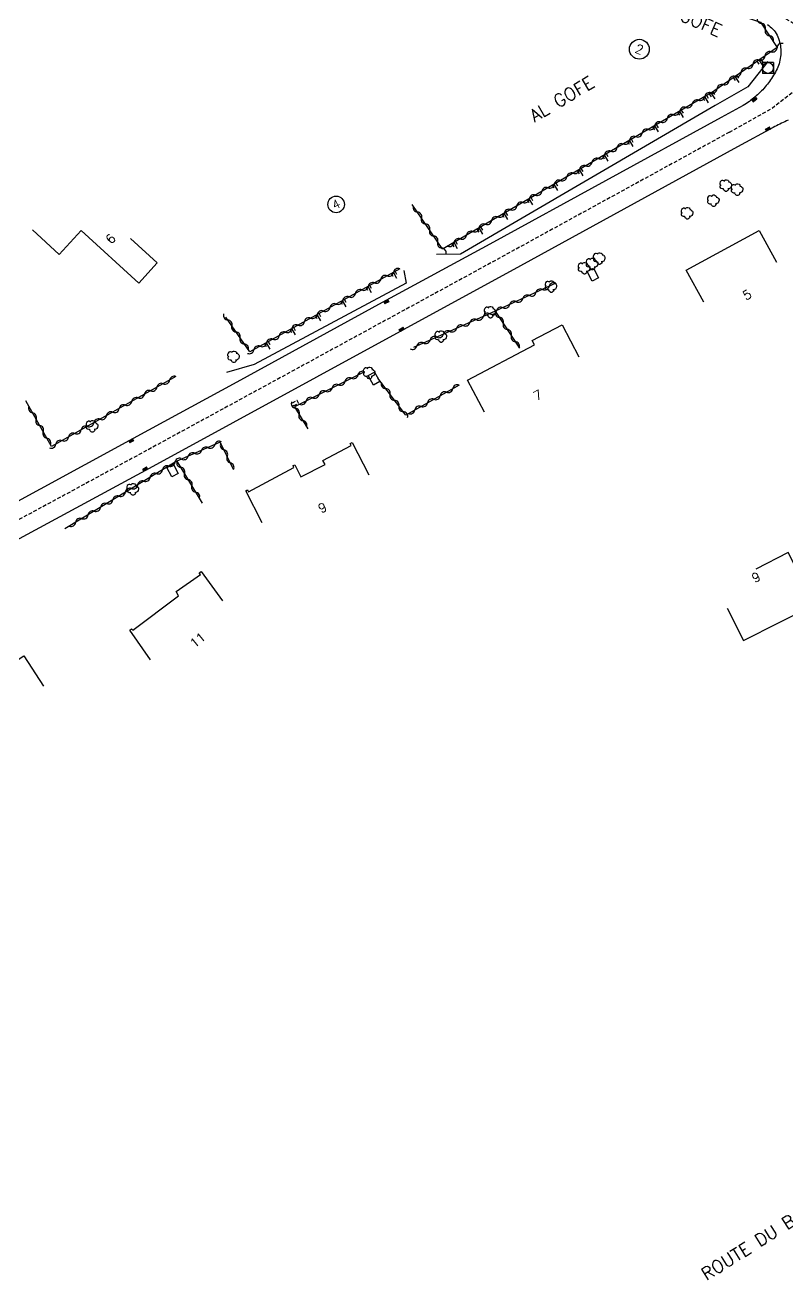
# Model space of a CAD drawing. Header units: millimetres. Extents: x 269999 to 271000, y 126004 to 126739.
# Drawn here: x 270119.3 to 270224.3, y 126313.4 to 126486.3 of the extents above; entities that cross this region are included whole.
import ezdxf
from ezdxf.enums import TextEntityAlignment as Align

# ---------------------------------------------------------------- set-up
doc = ezdxf.new("R2010")
doc.units = ezdxf.units.MM
doc.linetypes.add('DASHED', pattern=[0.75, 0.5, -0.25])
doc.layers.get('0').update_dxf_attribs({"linetype": 'CONTINUOUS'})
for name, color, linetype in [('W0001', 6, 'DASHED'), ('W0008', 7, 'CONTINUOUS'), ('W0100', 7, 'CONTINUOUS'), ('W0112', 1, 'DASHED'), ('W0211', 2, 'CONTINUOUS'), ('W0300', 7, 'CONTINUOUS'), ('W0310', 3, 'CONTINUOUS'), ('W0400', 7, 'CONTINUOUS'), ('W0420', 7, 'CONTINUOUS'), ('W0989', 7, 'CONTINUOUS'), ('W0991', 7, 'CONTINUOUS'), ('W1102', 7, 'CONTINUOUS'), ('W1471', 7, 'CONTINUOUS')]:
    doc.layers.add(name, color=color, linetype=linetype)
doc.styles.get("Standard").update_dxf_attribs({"font": 'romans.shx', "width": 0.85})

# ---------------------------------------------------------------- blocks, each defined once
blk = doc.blocks.new('T400')
for p, q in [((-0.15, 0.3), (0.15, 0.3)), ((-0.15, -0.25), (-0.15, 0.3)), ((-0.15, 0.15), (0.15, 0.15)), ((-0.15, 0), (0.15, 0)), ((0.15, 0.3), (0.15, -0.25)), ((-0.15, -0.15), (0.15, -0.15)), ((-0.15, -0.25), (-0.15, -0.3)), ((-0.15, -0.3), (0.15, -0.3)), ((0.15, -0.3), (0.15, -0.25))]:
    blk.add_line(p, q)
blk = doc.blocks.new('T420')
for p, q in [((0.75, 0.75), (-0.75, 0.75)), ((-0.75, 0.75), (-0.75, -0.75)), ((0.75, 0.75), (0.75, -0.75)), ((0.75, -0.75), (-0.75, -0.75))]:
    blk.add_line(p, q)
blk.add_ellipse((0, 0), major_axis=(-0.53, 0.53), ratio=1, start_param=3.926991, end_param=10.210176)
blk = doc.blocks.new('t310o')
at = {"color": 0, "linetype": 'Continuous'}
for centre, start, end in [((-0.5, 0.38), 216.8699, 323.1304), ((0.5, -0.37), 36.8699, 143.1303)]:
    blk.add_arc(centre, 0.625, start, end, dxfattribs=at)
blk = doc.blocks.new('t211o')
at = {"color": 0, "linetype": 'Continuous'}
for p, q in [((-0.29, 0.5), (-0.29, 0)), ((0, 1), (0, 0)), ((0.29, 0.5), (0.29, 0))]:
    blk.add_line(p, q, dxfattribs=at)
blk = doc.blocks.new('T300')
for p, q in [((-0.8, 0.51), (-0.86, 0.34)), ((-0.86, 0.34), (-0.86, 0.17)), ((-0.86, 0.17), (-0.74, 0.06)), ((-0.69, 0.63), (-0.8, 0.51)), ((-0.8, -0.06), (-0.74, 0.06)), ((-0.74, 0.06), (-0.69, 0.11)), ((-0.57, 0.69), (-0.69, 0.63)), ((-0.46, 0.69), (-0.57, 0.69)), ((-0.29, 0.63), (-0.46, 0.69)), ((-0.29, 0.63), (-0.17, 0.74)), ((-0.23, 0.57), (-0.29, 0.63)), ((-0.17, 0.74), (-0.06, 0.8)), ((-0.06, 0.8), (0.06, 0.8)), ((0.06, 0.8), (0.23, 0.74)), ((0.23, 0.74), (0.34, 0.63)), ((0.34, 0.63), (0.4, 0.51)), ((0.46, 0.46), (0.34, 0.46)), ((0.4, 0.51), (0.4, 0.46)), ((0.57, 0.4), (0.46, 0.46)), ((0.57, 0.4), (0.69, 0.29)), ((0.69, 0.29), (0.74, 0.17)), ((0.74, 0.06), (0.69, -0.17)), ((0.74, 0.17), (0.74, 0.06)), ((-0.8, -0.17), (-0.8, -0.06)), ((-0.8, -0.23), (-0.8, -0.17)), ((-0.74, -0.34), (-0.8, -0.23)), ((-0.69, -0.4), (-0.74, -0.34)), ((-0.51, -0.46), (-0.69, -0.4)), ((-0.4, -0.46), (-0.51, -0.46)), ((-0.4, -0.46), (-0.34, -0.46)), ((-0.34, -0.46), (-0.34, -0.4)), ((-0.34, -0.51), (-0.34, -0.46)), ((-0.29, -0.63), (-0.34, -0.51)), ((-0.17, -0.74), (-0.29, -0.63)), ((-0.06, -0.8), (-0.17, -0.74)), ((0.06, -0.8), (-0.06, -0.8)), ((0.17, -0.74), (0.06, -0.8)), ((0.23, -0.69), (0.17, -0.74)), ((0.29, -0.46), (0.23, -0.46)), ((0.29, -0.63), (0.23, -0.69)), ((0.46, -0.4), (0.29, -0.46)), ((0.34, -0.51), (0.29, -0.63)), ((0.34, -0.51), (0.34, -0.46)), ((0.57, -0.34), (0.46, -0.4)), ((0.63, -0.29), (0.57, -0.34)), ((0.69, -0.17), (0.63, -0.29))]:
    blk.add_line(p, q)
blk = doc.blocks.new('T1471')
at = {"color": 0, "linetype": 'Continuous', "flags": 128}
blk.add_lwpolyline([(-0.75, -0.5), (-0.75, 0.5), (0.75, 0.5), (0.75, -0.5), (-0.75, -0.5)], dxfattribs=at)

msp = doc.modelspace()

# ---------------------------------------------------------------- linework, layer by layer
at = {"layer": 'W0001', "flags": 128}
for points in [[(270216.37, 126471.57), (270222.16, 126474.82), (270225.7, 126477.61), (270232.47, 126482.4), (270224, 126487.26), (270220.79, 126489.15), (270216.62, 126490.85), (270207.02, 126494.18), (270200.14, 126496.83), (270195.13, 126499.03), (270178.71, 126507.79), (270167, 126514.31), (270162.61, 126516.88), (270157.4, 126520.62), (270153.14, 126524.38), (270150.17, 126528.12), (270147.31, 126532.49), (270142.04, 126542.24), (270138.19, 126548.73), (270134.1, 126556.09), (270128.27, 126567.24), (270122.57, 126578.16), (270120.95, 126581.74), (270120.16, 126585.38), (270119.73, 126590.35), (270119.91, 126595.97)], [(270216.37, 126471.57), (270183.49, 126453.55), (270153.8, 126437.35), (270135.47, 126427.36), (270123.51, 126420.88), (270114.75, 126416.16), (270110.46, 126413.89), (270104.89, 126410.61), (270100.43, 126407.82), (270094.39, 126403.75), (270089.3, 126400.01), (270083.75, 126395.51), (270080.05, 126392.25), (270075.21, 126387.85), (270066.82, 126380.22), (270061.35, 126375.25), (270052.63, 126367.33), (270046.79, 126362.25), (270039.16, 126356.07), (270030.94, 126349.82), (270023.78, 126344.75), (270017.72, 126340.45), (270011.62, 126336.07), (270006.09, 126332.34), (270000.26, 126329.04), (270000, 126328.92)]]:
    msp.add_lwpolyline(points, dxfattribs=at)
at = {"layer": 'W0008', "flags": 128}
for points in [[(270221.61, 126486.41), (270221.8, 126486.27), (270222, 126486.11), (270222.18, 126485.95), (270222.35, 126485.78), (270222.52, 126485.59), (270222.67, 126485.39), (270222.8, 126485.17), (270222.93, 126484.95), (270223.04, 126484.71), (270223.14, 126484.48), (270223.22, 126484.24), (270223.29, 126484), (270223.35, 126483.76), (270223.39, 126483.52), (270223.42, 126483.27), (270223.44, 126483.02), (270223.45, 126482.77), (270223.45, 126482.52), (270223.44, 126482.26), (270223.42, 126482.01), (270223.38, 126481.75), (270223.34, 126481.5), (270223.28, 126481.25), (270223.21, 126481.01), (270223.13, 126480.77), (270223.04, 126480.54), (270222.94, 126480.31), (270222.83, 126480.08), (270222.71, 126479.86), (270222.59, 126479.64), (270222.46, 126479.42), (270222.33, 126479.21), (270222.19, 126479), (270222.04, 126478.79), (270221.9, 126478.58), (270221.75, 126478.38), (270221.6, 126478.19), (270221.44, 126478), (270221.28, 126477.81), (270221.12, 126477.62), (270220.96, 126477.44), (270220.79, 126477.26), (270220.62, 126477.09), (270220.44, 126476.92), (270220.26, 126476.75), (270220.08, 126476.59), (270219.9, 126476.43), (270219.71, 126476.27), (270219.51, 126476.12), (270219.32, 126475.97), (270219.12, 126475.82), (270218.92, 126475.68), (270218.71, 126475.54), (270218.51, 126475.41), (270218.29, 126475.27), (270215.24, 126473.6)], [(270215.24, 126473.6), (270183.36, 126456.12), (270168.53, 126448.09), (270148.51, 126437.11), (270134.21, 126429.33), (270114.71, 126418.74)], [(270224.45, 126473.24), (270224.23, 126473.13), (270224, 126473.02), (270223.77, 126472.91), (270223.55, 126472.8), (270223.32, 126472.68), (270223.1, 126472.57), (270222.87, 126472.46), (270222.65, 126472.34), (270222.42, 126472.23), (270217.5, 126469.54)], [(270217.5, 126469.54), (270187.57, 126453.14), (270171.02, 126444.11), (270136.42, 126425.21), (270116.82, 126414.61)]]:
    msp.add_lwpolyline(points, dxfattribs=at)
at = {"layer": 'W0100', "flags": 128}
for points in [[(270120.35, 126458.1), (270124.03, 126454.72), (270127.08, 126458.04), (270135, 126450.77), (270137.55, 126453.55), (270133.87, 126456.93)], [(270212.83, 126448.16), (270210.43, 126452.55), (270220.46, 126458.04), (270222.86, 126453.66)], [(270182.64, 126432.99), (270180.31, 126437.41), (270189.52, 126442.28), (270189.22, 126442.86), (270193.31, 126445.03), (270195.65, 126440.61)], [(270152.02, 126417.71), (270149.73, 126422.15), (270149.98, 126422.28), (270150.13, 126422.01), (270156.38, 126425.35), (270156.26, 126425.61), (270156.5, 126425.73), (270157.35, 126424.08), (270160.66, 126425.78), (270160.38, 126426.32), (270164.25, 126428.38), (270164.12, 126428.65), (270164.38, 126428.78), (270166.7, 126424.35)], [(270216.06, 126405.95), (270218.32, 126401.49), (270228.14, 126406.47), (270224.47, 126413.64), (270220.02, 126411.36)], [(270136.62, 126398.85), (270133.76, 126402.95), (270134.02, 126403.13), (270134.19, 126402.91), (270140.46, 126407.68), (270140.15, 126408.27), (270143.49, 126410.6), (270143.34, 126410.84), (270143.59, 126411.02), (270146.52, 126406.97)], [(270105.01, 126388.82), (270102.28, 126393.01), (270106.45, 126395.72), (270107.45, 126394.23), (270114.23, 126398.39), (270113.18, 126400.1), (270113.54, 126400.32), (270115.64, 126397.1), (270119.15, 126399.38), (270121.88, 126395.19)]]:
    msp.add_lwpolyline(points, dxfattribs=at)
at = {"layer": 'W0112', "flags": 128}
msp.add_lwpolyline([(270156.32, 126433.87), (270157.01, 126434.24), (270156.82, 126434.6), (270156.13, 126434.24)], close=True, dxfattribs=at)
at = {"layer": 'W0211', "flags": 128}
for points in [[(270221.65, 126481.32), (270218.89, 126477.81), (270214.4, 126475.26)], [(270214.4, 126475.26), (270179.33, 126454.78), (270176.04, 126454.71)], [(270171.54, 126452.5), (270171.82, 126450.76), (270150.9, 126439.54), (270147.07, 126438.43)]]:
    msp.add_lwpolyline(points, dxfattribs=at)
at = {"layer": 'W0310', "flags": 128}
for points in [[(270210.42, 126490.2), (270220.66, 126486.73), (270222.94, 126483.24), (270221.28, 126482.1), (270213.62, 126476.84)], [(270213.86, 126477), (270176.86, 126455.45), (270176.79, 126455.55), (270172.67, 126461.63)], [(270170.96, 126452.74), (270150.29, 126441.28), (270147, 126446.07)], [(270192.44, 126450.75), (270184.12, 126446.89), (270172.83, 126441.91)], [(270184.12, 126446.89), (270187.46, 126441.79)], [(270140.13, 126437.89), (270123, 126428.24), (270119.43, 126434.54)], [(270166.09, 126438.56), (270156.46, 126433.72), (270158.28, 126430.67)], [(270179.13, 126436.72), (270171.78, 126432.58), (270167.93, 126437.68)], [(270148.07, 126425.09), (270146.23, 126428.83), (270140.26, 126426.24), (270124.83, 126416.9)], [(270140.26, 126426.24), (270143.74, 126420.42)]]:
    msp.add_lwpolyline(points, dxfattribs=at)
at = {"layer": 'W1102'}
for centre, radius in [((270203.97, 126483.01), 1.37), ((270162.19, 126461.62), 1.14)]:
    msp.add_circle(centre, radius, dxfattribs=at)

# ---------------------------------------------------------------- block references
at = {"layer": 'W0211'}
for p, rotation in [((270220.45, 126481.53), 214.4607546523636), ((270217.16, 126479.27), 214.4607546523636), ((270212.99, 126476.5), 210.2160415522287), ((270213.86, 126477.01), 214.4607546523636), ((270209.53, 126474.49), 210.2160415522287), ((270206.08, 126472.47), 210.2160415522287), ((270202.62, 126470.46), 210.2160415522287), ((270199.17, 126468.45), 210.2160415522287), ((270195.71, 126466.43), 210.2160415522287), ((270192.25, 126464.42), 210.2160415522287), ((270188.8, 126462.41), 210.2160415522287), ((270185.34, 126460.4), 210.2160415522287), ((270181.88, 126458.38), 210.2160415522287), ((270178.43, 126456.37), 210.2160415522287), ((270170.08, 126452.26), 209.0309744886146), ((270166.59, 126450.32), 209.0309744886146), ((270163.09, 126448.38), 209.0309744886146), ((270159.59, 126446.44), 209.0309744886146), ((270156.09, 126444.5), 209.0309744886146), ((270152.6, 126442.55), 209.0309744886146)]:
    msp.add_blockref('t211o', p, dxfattribs=dict(at, rotation=rotation))
at = {"layer": 'W0300'}
for p in [(270215.91, 126464.22), (270217.47, 126463.65), (270214.2, 126462.13), (270210.58, 126460.4), (270196.4, 126452.82), (270197.5, 126453.42), (270198.48, 126454.16), (270191.83, 126450.3), (270183.46, 126446.75), (270176.66, 126443.4), (270148.1, 126440.61), (270166.79, 126438.38), (270128.61, 126431.03), (270134.21, 126422.34)]:
    msp.add_blockref('T300', p, dxfattribs=at)
at = {"layer": 'W0310'}
for p, rotation in [((270220.76, 126486.58), 303.0543920286186), ((270221.86, 126484.9), 303.0543920286186), ((270221.28, 126482.1), 214.460754652383), ((270222.93, 126483.23), 214.460754652383), ((270219.63, 126480.96), 214.460754652383), ((270216.33, 126478.7), 214.460754652383), ((270217.98, 126479.83), 214.460754652383), ((270214.68, 126477.57), 214.460754652383), ((270211.26, 126475.49), 210.2160415522287), ((270212.99, 126476.5), 210.2160415522287), ((270207.81, 126473.48), 210.2160415522287), ((270209.53, 126474.49), 210.2160415522287), ((270206.08, 126472.47), 210.2160415522287), ((270202.62, 126470.46), 210.2160415522287), ((270204.35, 126471.47), 210.2160415522287), ((270199.17, 126468.45), 210.2160415522287), ((270200.89, 126469.45), 210.2160415522287), ((270197.44, 126467.44), 210.2160415522287), ((270193.98, 126465.43), 210.2160415522287), ((270195.71, 126466.43), 210.2160415522287), ((270190.52, 126463.41), 210.2160415522287), ((270192.25, 126464.42), 210.2160415522287), ((270187.07, 126461.4), 210.2160415522287), ((270188.8, 126462.41), 210.2160415522287), ((270173.39, 126460.57), 124.1373139313153), ((270185.34, 126460.4), 210.2160415522287), ((270174.51, 126458.92), 124.1373139313153), ((270181.88, 126458.38), 210.2160415522287), ((270183.61, 126459.39), 210.2160415522287), ((270175.63, 126457.26), 124.1373139313153), ((270178.43, 126456.37), 210.2160415522287), ((270180.15, 126457.38), 210.2160415522287), ((270176.75, 126455.61), 124.1373139313153), ((270168.33, 126451.29), 209.0309744886146), ((270170.08, 126452.26), 209.0309744886146), ((270164.84, 126449.35), 209.0309744886146), ((270166.59, 126450.32), 209.0309744886146), ((270189.72, 126449.48), 204.9012919073068), ((270191.53, 126450.33), 204.9012919073068), ((270163.09, 126448.38), 209.0309744886146), ((270186.09, 126447.8), 204.9012919073068), ((270187.9, 126448.64), 204.9012919073068), ((270147.26, 126445.7), 124.46914925189), ((270159.59, 126446.44), 209.0309744886146), ((270161.34, 126447.41), 209.0309744886146), ((270182.45, 126446.15), 203.7655380597178), ((270184.28, 126446.96), 204.9012919073068), ((270184.67, 126446.05), 303.1791955973617), ((270148.39, 126444.05), 124.46914925189), ((270156.09, 126444.5), 209.0309744886146), ((270157.84, 126445.47), 209.0309744886146), ((270178.79, 126444.54), 203.7655380597178), ((270180.62, 126445.34), 203.7655380597178), ((270185.76, 126444.38), 303.1791955973617), ((270149.52, 126442.4), 124.46914925189), ((270152.6, 126442.55), 209.0309744886146), ((270154.34, 126443.52), 209.0309744886146), ((270175.13, 126442.93), 203.7655380597178), ((270176.96, 126443.73), 203.7655380597178), ((270186.86, 126442.7), 303.1791955973617), ((270150.85, 126441.58), 209.0309744886146), ((270173.3, 126442.12), 203.7655380597178), ((270139.25, 126437.4), 209.4161982673617), ((270163.41, 126437.21), 206.6726479601085), ((270165.2, 126438.11), 206.6726479601085), ((270135.77, 126435.44), 209.4161982673617), ((270137.51, 126436.42), 209.4161982673617), ((270159.84, 126435.41), 206.6726479601085), ((270161.63, 126436.31), 206.6726479601085), ((270169.03, 126436.23), 127.1238959696649), ((270178.26, 126436.23), 209.3899130768356), ((270134.03, 126434.46), 209.4161982673617), ((270156.57, 126433.53), 300.8267155170597), ((270158.05, 126434.52), 206.6726479601085), ((270170.23, 126434.63), 127.1238959696649), ((270174.77, 126434.27), 209.3899130768356), ((270176.52, 126435.25), 209.3899130768356), ((270120.37, 126432.89), 119.5293728640145), ((270130.54, 126432.49), 209.4161982673617), ((270132.29, 126433.47), 209.4161982673617), ((270157.6, 126431.81), 300.8267155170597), ((270171.44, 126433.04), 127.1238959696649), ((270173.03, 126433.29), 209.3899130768356), ((270121.35, 126431.15), 119.5293728640145), ((270127.06, 126430.53), 209.4161982673617), ((270128.8, 126431.51), 209.4161982673617), ((270122.34, 126429.41), 119.5293728640145), ((270123.58, 126428.56), 209.4161982673617), ((270125.32, 126429.55), 209.4161982673617), ((270145.47, 126428.5), 203.5039314720362), ((270141.8, 126426.91), 203.5039314720362), ((270143.63, 126427.7), 203.5039314720362), ((270146.75, 126427.78), 116.2594250986866), ((270138.27, 126425.04), 211.1754556511861), ((270139.99, 126426.07), 211.1754556511861), ((270140.78, 126425.38), 300.9065178196235), ((270147.63, 126425.99), 116.2594250986866), ((270136.56, 126424), 211.1754556511861), ((270141.8, 126423.66), 300.9065178196235), ((270133.14, 126421.93), 211.1754556511861), ((270134.85, 126422.96), 211.1754556511861), ((270142.83, 126421.95), 300.9065178196235), ((270129.72, 126419.86), 211.1754556511861), ((270131.43, 126420.89), 211.1754556511861), ((270128.01, 126418.82), 211.1754556511861), ((270126.3, 126417.79), 211.1754556511861)]:
    msp.add_blockref('t310o', p, dxfattribs=dict(at, rotation=rotation))
at = {"layer": 'W0400'}
for p, rotation in [((270219.81, 126476.04), 308.5841305079902), ((270221.69, 126472), 118.6485551109057), ((270169.1, 126448.19), 298.424863867293), ((270171.23, 126444.39), 118.6214986752951), ((270133.96, 126429.03), 298.5242716611293), ((270135.89, 126425.15), 118.4134063362863)]:
    msp.add_blockref('T400', p, dxfattribs=dict(at, rotation=rotation))
at = {"layer": 'W0420'}
msp.add_blockref('T420', (270221.68, 126480.44), dxfattribs=at)
at = {"layer": 'W1471'}
for p, rotation in [((270197.57, 126451.94), 117.4528860041476), ((270167.42, 126437.61), 118.6419875941649), ((270139.65, 126424.95), 118.641987594147)]:
    msp.add_blockref('T1471', p, dxfattribs=dict(at, rotation=rotation))

# ---------------------------------------------------------------- texts
at = {"layer": 'W0989'}
for s, rotation, p in [('AL GOFE', 336.3768, (270210.68, 126487.45)), ('AL GOFE', 30.7609, (270193.27, 126476.17)), ('ROUTE DU BARRAGE (N681)', 32.2049, (270226.75, 126322.63))]:
    msp.add_text(s, height=1.75, rotation=rotation, dxfattribs=at).set_placement(p, align=Align.MIDDLE)
at = {"layer": 'W0991'}
for s, rotation, p in [('2', 338.0502, (270203.97, 126483.01)), ('4', 26.2612, (270162.19, 126461.62)), ('6', 47.4114, (270131.12, 126456.89)), ('5', 28.738, (270218.81, 126449.16)), ('7', 28.0671, (270189.98, 126435.32)), ('9', 27.7883, (270160.31, 126419.81)), ('9', 26.8664, (270220.06, 126410.23)), ('11', 39.3796, (270143.11, 126401.57))]:
    msp.add_text(s, height=1.25, rotation=rotation, dxfattribs=at).set_placement(p, align=Align.MIDDLE)

doc.saveas('drawing.dxf')
